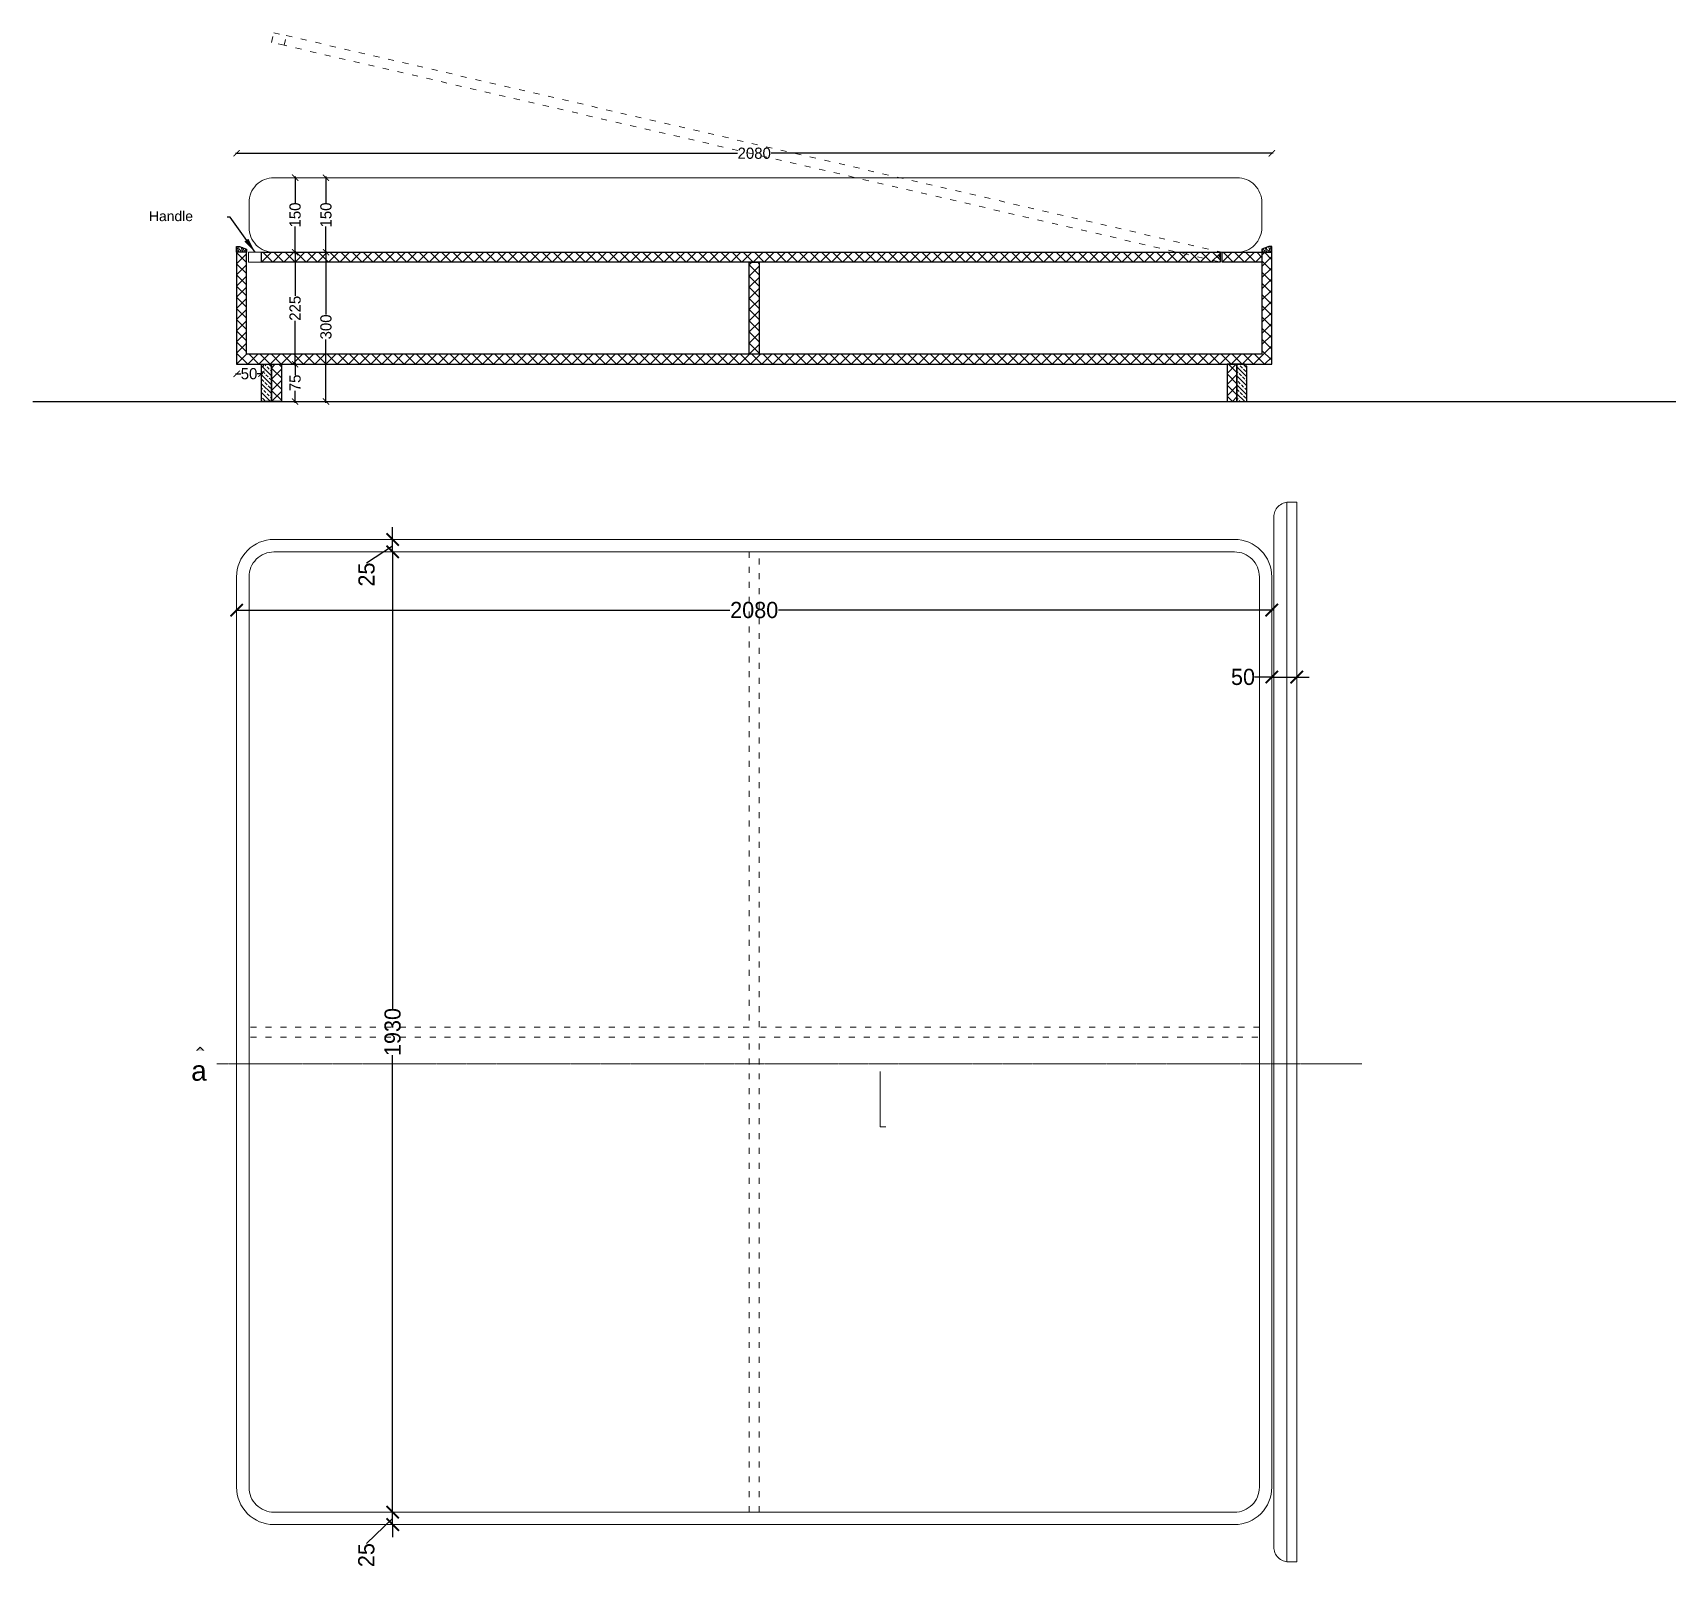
# Model space of a CAD drawing. Header units: millimetres. Extents: x 75500 to 345360, y -224327 to 19532.
# Drawn here: x 180868 to 184152, y -110636 to -107552 of the extents above; entities that cross this region are included whole.
import ezdxf

# ---------------------------------------------------------------- set-up
doc = ezdxf.new("R2010")
doc.units = ezdxf.units.MM
doc.header["$LTSCALE"] = 0.01
doc.linetypes.add('CENTER', pattern=[50.8, 31.75, -6.35, 6.35, -6.35])
doc.linetypes.add('ZWCAD_ISO03W100', pattern=[30, 12, -18])
doc.layers.add('A- Ele 4', color=250, linetype='Continuous', lineweight=15, true_color=0x333333)
for name, color, linetype, lineweight in [('A-WALL', 7, 'Continuous', 30), ('ele 0.1', 252, 'Continuous', 13), ('furniture section', 7, 'Continuous', 25), ('hatch', 251, 'Continuous', 0), ('Lights', 14, 'Continuous', 20)]:
    doc.layers.add(name, color=color, linetype=linetype, lineweight=lineweight)
doc.layers.add('e .05', color=253, linetype='Continuous')
doc.styles.add('Arial', font='arial.ttf')
doc.styles.add('ISOCP2', font='GOTHIC.TTF')
doc.styles.get("Standard").update_dxf_attribs({"font": 'arial.ttf'})
doc.dimstyles.new('77', dxfattribs={"dimscale": 0.25, "dimtxt": 130, "dimasz": 100, "dimexe": 5, "dimexo": 1, "dimgap": 0.25, "dimtad": 0, "dimdec": 0, "dimrnd": 5, "dimzin": 0, "dimdsep": 46, "dimtxsty": 'ISOCP2', "dimblk": 'ARCHTICK', "dimcen": 0, "dimdle": 100, "dimclrd": 1, "dimclre": 256, "dimclrt": 256, "dimazin": 0, "dimtm": 1e-09, "dimtfac": 1, "dimtdec": 0, "dimtmove": 1, "dimatfit": 0, "dimfxl": 1, "dimtolj": 1, "dimtzin": 12, "dimlwd": -1, "dimlwe": -1, "dimarcsym": 0})
doc.dimstyles.new('MIGCS IN MM 1 100', dxfattribs={"dimtxt": 40, "dimasz": 30, "dimexe": 180, "dimexo": 100, "dimgap": 25, "dimtad": 0, "dimdec": 0, "dimzin": 0, "dimdsep": 46, "dimtxsty": 'Standard', "dimblk": 'ARCHTICK', "dimcen": 150, "dimse1": 1, "dimse2": 1, "dimclrd": 3, "dimclre": 3, "dimclrt": 3, "dimadec": 0, "dimazin": 0, "dimtfac": 1, "dimtdec": 0, "dimtix": 1, "dimtmove": 2, "dimatfit": 3, "dimfxl": 1, "dimtolj": 1, "dimtzin": 0, "dimarcsym": 0})
pattern_1 = [(0, (182570.2, -109751.7), (0, 698.5), [508, -190.5]), (90, (182570.2, -109751.7), (-698.5, 4e-14), [508, -190.5])]
pattern_2 = [(45, (181347.523, -108293.199), (-11.22532, 11.22532), []), (135, (181347.523, -108293.199), (-11.22532, -11.22532), [])]
pattern_3 = [(135, (181327.523, -108293.199), (-8.98026, -8.98026), []), (135, (181327.523, -108284.219), (-8.98026, -8.98026), [6.35, -3.175])]

# ---------------------------------------------------------------- blocks, each defined once
blk = doc.blocks.new('_ARCHTICK')
at = {"color": 0, "linetype": 'ByBlock', "const_width": 0.15}
blk.add_lwpolyline([(-0.5, -0.5), (0.5, 0.5)], dxfattribs=at)
blk = doc.blocks.new('*D285')
at = {"color": 1, "ltscale": 4, "transparency": 16777216}
for p, q in [((181591, -108592.9), (181591, -109514.2)), ((181591, -110527.9), (181591, -109606.7))]:
    blk.add_line(p, q, dxfattribs=at)
at = {"layer": 'Defpoints', "color": 0, "transparency": 16777216}
for p in [(181591, -108595.4), (181703.7, -108595.4), (181703.7, -110525.4)]:
    blk.add_point(p, dxfattribs=at)
at = {"color": 1, "transparency": 16777216, "xscale": 25, "yscale": 25, "zscale": 25}
for p, rotation in [((181591, -108595.4), 90), ((181591, -110525.4), 270)]:
    blk.add_blockref('_ARCHTICK', p, dxfattribs=dict(at, rotation=rotation))
at = {"transparency": 16777216, "insert": (181591, -109560.4), "char_height": 32.5, "attachment_point": 5, "rotation": 90, "style": 'ISOCP2'}
blk.add_mtext('\\A1;1930', dxfattribs=at)
blk = doc.blocks.new('*D286')
at = {"color": 1, "ltscale": 4, "transparency": 16777216}
for p, q in [((181591, -110525.4), (181591, -110500.4)), ((181538.3, -110588.1), (181591, -110537.9)), ((181591, -110550.4), (181591, -110525.4)), ((181591, -110550.4), (181591, -110575.4)), ((181538.3, -110588.2), (181538.3, -110588.1))]:
    blk.add_line(p, q, dxfattribs=at)
at = {"layer": 'Defpoints', "color": 0, "transparency": 16777216}
for p in [(181591, -110525.4), (181703.7, -110525.4), (181703.7, -110550.4)]:
    blk.add_point(p, dxfattribs=at)
at = {"color": 1, "transparency": 16777216, "xscale": 25, "yscale": 25, "zscale": 25}
for p, rotation in [((181591, -110525.4), 270), ((181591, -110550.4), 90)]:
    blk.add_blockref('_ARCHTICK', p, dxfattribs=dict(at, rotation=rotation))
at = {"transparency": 16777216, "insert": (181538.3, -110611.7), "char_height": 32.5, "attachment_point": 5, "rotation": 90, "style": 'ISOCP2'}
blk.add_mtext('\\A1;25', dxfattribs=at)
blk = doc.blocks.new('*D287')
at = {"color": 1, "ltscale": 4, "transparency": 16777216}
for p, q in [((181591, -108570.4), (181591, -108545.4)), ((181591, -108595.4), (181591, -108570.4)), ((181538.7, -108617.3), (181591, -108582.9)), ((181591, -108595.4), (181591, -108620.4)), ((181538.7, -108617.5), (181538.7, -108617.3))]:
    blk.add_line(p, q, dxfattribs=at)
at = {"layer": 'Defpoints', "color": 0, "transparency": 16777216}
for p in [(181591, -108570.4), (181703.7, -108570.4), (181703.7, -108595.4)]:
    blk.add_point(p, dxfattribs=at)
at = {"color": 1, "transparency": 16777216, "xscale": 25, "yscale": 25, "zscale": 25}
for p, rotation in [((181591, -108570.4), 270), ((181591, -108595.4), 90)]:
    blk.add_blockref('_ARCHTICK', p, dxfattribs=dict(at, rotation=rotation))
at = {"transparency": 16777216, "insert": (181538.7, -108640.9), "char_height": 32.5, "attachment_point": 5, "rotation": 90, "style": 'ISOCP2'}
blk.add_mtext('\\A1;25', dxfattribs=at)
blk = doc.blocks.new('*D289')
at = {"color": 1, "ltscale": 4, "transparency": 16777216}
for p, q in [((183357.5, -108846.8), (183323, -108846.8)), ((183357.5, -108846.8), (183332.5, -108846.8)), ((183357.5, -108846.8), (183407.5, -108846.8)), ((183407.5, -108846.8), (183432.5, -108846.8))]:
    blk.add_line(p, q, dxfattribs=at)
at = {"layer": 'Defpoints', "color": 0, "transparency": 16777216}
for p in [(183357.5, -108822.8), (183407.5, -108822.8), (183407.5, -108846.8)]:
    blk.add_point(p, dxfattribs=at)
at = {"color": 1, "transparency": 16777216, "xscale": 25, "yscale": 25, "zscale": 25}
blk.add_blockref('_ARCHTICK', (183357.5, -108846.8), dxfattribs=at)
at = {"color": 1, "transparency": 16777216, "xscale": 25, "yscale": 25, "zscale": 25, "rotation": 180}
blk.add_blockref('_ARCHTICK', (183407.5, -108846.8), dxfattribs=at)
at = {"transparency": 16777216, "insert": (183299.6, -108846.8), "char_height": 32.5, "attachment_point": 5, "style": 'ISOCP2'}
blk.add_mtext('\\A1;50', dxfattribs=at)
blk = doc.blocks.new('*D288')
at = {"color": 1, "ltscale": 4, "transparency": 16777216}
for p, q in [((181275, -108712.3), (182268.7, -108712.3)), ((183360, -108712.3), (182366.3, -108712.3))]:
    blk.add_line(p, q, dxfattribs=at)
at = {"layer": 'Defpoints', "color": 0, "transparency": 16777216}
for p in [(181277.5, -108688.3), (183357.5, -108688.3), (183357.5, -108712.3)]:
    blk.add_point(p, dxfattribs=at)
at = {"color": 1, "transparency": 16777216, "xscale": 25, "yscale": 25, "zscale": 25, "rotation": 180}
blk.add_blockref('_ARCHTICK', (181277.5, -108712.3), dxfattribs=at)
at = {"color": 1, "transparency": 16777216, "xscale": 25, "yscale": 25, "zscale": 25}
blk.add_blockref('_ARCHTICK', (183357.5, -108712.3), dxfattribs=at)
at = {"transparency": 16777216, "insert": (182317.5, -108712.3), "char_height": 32.5, "attachment_point": 5, "style": 'ISOCP2'}
blk.add_mtext('\\A1;2080', dxfattribs=at)
blk = doc.blocks.new('*D536')
at = {"color": 1, "ltscale": 4, "transparency": 16777216}
for p, q in [((181457.1, -107840.7), (181457.1, -107894.8)), ((181457.1, -107995.7), (181457.1, -107941.6))]:
    blk.add_line(p, q, dxfattribs=at)
at = {"layer": 'Defpoints', "color": 0, "transparency": 16777216}
for p in [(181457.1, -107843.2), (181494, -107843.2), (181494, -107993.2)]:
    blk.add_point(p, dxfattribs=at)
at = {"color": 1, "transparency": 16777216, "xscale": 12.5, "yscale": 12.5, "zscale": 12.5}
for p, rotation in [((181457.1, -107843.2), 90), ((181457.1, -107993.2), 270)]:
    blk.add_blockref('_ARCHTICK', p, dxfattribs=dict(at, rotation=rotation))
at = {"transparency": 16777216, "insert": (181457.1, -107918.2), "char_height": 22.5, "attachment_point": 5, "rotation": 90, "style": 'ISOCP2'}
blk.add_mtext('\\A1;150', dxfattribs=at)
blk = doc.blocks.new('*D537')
at = {"color": 1, "ltscale": 4, "transparency": 16777216}
for p, q in [((181395.1, -107990.7), (181395.1, -108080.8)), ((181395.1, -108220.7), (181395.1, -108130.6))]:
    blk.add_line(p, q, dxfattribs=at)
at = {"layer": 'Defpoints', "color": 0, "transparency": 16777216}
for p in [(181395.1, -107993.2), (181470.7, -107993.2), (181470.7, -108218.2)]:
    blk.add_point(p, dxfattribs=at)
at = {"color": 1, "transparency": 16777216, "xscale": 12.5, "yscale": 12.5, "zscale": 12.5}
for p, rotation in [((181395.1, -107993.2), 90), ((181395.1, -108218.2), 270)]:
    blk.add_blockref('_ARCHTICK', p, dxfattribs=dict(at, rotation=rotation))
at = {"transparency": 16777216, "insert": (181395.1, -108105.7), "char_height": 22.5, "attachment_point": 5, "rotation": 90, "style": 'ISOCP2'}
blk.add_mtext('\\A1;225', dxfattribs=at)
blk = doc.blocks.new('*D538')
at = {"color": 1, "ltscale": 4, "transparency": 16777216}
for p, q in [((181395.1, -108215.7), (181395.1, -108240.1)), ((181395.1, -108295.7), (181395.1, -108271.3))]:
    blk.add_line(p, q, dxfattribs=at)
at = {"layer": 'Defpoints', "color": 0, "transparency": 16777216}
for p in [(181399.4, -108218.2), (181395.1, -108293.2), (181399.4, -108293.2)]:
    blk.add_point(p, dxfattribs=at)
at = {"color": 1, "transparency": 16777216, "xscale": 12.5, "yscale": 12.5, "zscale": 12.5}
for p, rotation in [((181395.1, -108218.2), 90), ((181395.1, -108293.2), 270)]:
    blk.add_blockref('_ARCHTICK', p, dxfattribs=dict(at, rotation=rotation))
at = {"transparency": 16777216, "insert": (181395.1, -108255.7), "char_height": 22.5, "attachment_point": 5, "rotation": 90, "style": 'ISOCP2'}
blk.add_mtext('\\A1;75', dxfattribs=at)
blk = doc.blocks.new('*D539')
at = {"color": 1, "ltscale": 4, "transparency": 16777216}
for p, q in [((181395.1, -107840.7), (181395.1, -107894.8)), ((181395.1, -107995.7), (181395.1, -107941.6))]:
    blk.add_line(p, q, dxfattribs=at)
at = {"layer": 'Defpoints', "color": 0, "transparency": 16777216}
for p in [(181395.1, -107843.2), (181494, -107843.2), (181494, -107993.2)]:
    blk.add_point(p, dxfattribs=at)
at = {"color": 1, "transparency": 16777216, "xscale": 12.5, "yscale": 12.5, "zscale": 12.5}
for p, rotation in [((181395.1, -107843.2), 90), ((181395.1, -107993.2), 270)]:
    blk.add_blockref('_ARCHTICK', p, dxfattribs=dict(at, rotation=rotation))
at = {"transparency": 16777216, "insert": (181395.1, -107918.2), "char_height": 22.5, "attachment_point": 5, "rotation": 90, "style": 'ISOCP2'}
blk.add_mtext('\\A1;150', dxfattribs=at)
blk = doc.blocks.new('*D540')
at = {"color": 1, "ltscale": 4, "transparency": 16777216}
for p, q in [((181457.1, -107990.7), (181457.1, -108118.2)), ((181457.1, -108295.7), (181457.1, -108168.2))]:
    blk.add_line(p, q, dxfattribs=at)
at = {"layer": 'Defpoints', "color": 0, "transparency": 16777216}
for p in [(181470.7, -107993.2), (181457.1, -108293.2), (181470.7, -108293.2)]:
    blk.add_point(p, dxfattribs=at)
at = {"color": 1, "transparency": 16777216, "xscale": 12.5, "yscale": 12.5, "zscale": 12.5}
for p, rotation in [((181457.1, -107993.2), 90), ((181457.1, -108293.2), 270)]:
    blk.add_blockref('_ARCHTICK', p, dxfattribs=dict(at, rotation=rotation))
at = {"transparency": 16777216, "insert": (181457.1, -108143.2), "char_height": 22.5, "attachment_point": 5, "rotation": 90, "style": 'ISOCP2'}
blk.add_mtext('\\A1;300', dxfattribs=at)
blk = doc.blocks.new('*D541')
at = {"color": 1, "ltscale": 4, "transparency": 16777216}
for p, q in [((181275, -108237.3), (181286.2, -108237.3)), ((181330, -108237.3), (181318.8, -108237.3))]:
    blk.add_line(p, q, dxfattribs=at)
at = {"layer": 'Defpoints', "color": 0, "transparency": 16777216}
for p in [(181277.5, -108218.2), (181327.5, -108218.2), (181327.5, -108237.3)]:
    blk.add_point(p, dxfattribs=at)
at = {"color": 1, "transparency": 16777216, "xscale": 12.5, "yscale": 12.5, "zscale": 12.5, "rotation": 180}
blk.add_blockref('_ARCHTICK', (181277.5, -108237.3), dxfattribs=at)
at = {"color": 1, "transparency": 16777216, "xscale": 12.5, "yscale": 12.5, "zscale": 12.5}
blk.add_blockref('_ARCHTICK', (181327.5, -108237.3), dxfattribs=at)
at = {"transparency": 16777216, "insert": (181302.5, -108237.3), "char_height": 22.5, "attachment_point": 5, "style": 'ISOCP2'}
blk.add_mtext('\\A1;50', dxfattribs=at)
blk = doc.blocks.new('*D542')
at = {"color": 1, "ltscale": 4, "transparency": 16777216}
for p, q in [((181275, -107794.2), (182283.7, -107794.2)), ((183360, -107794.2), (182351.3, -107794.2))]:
    blk.add_line(p, q, dxfattribs=at)
at = {"layer": 'Defpoints', "color": 0, "transparency": 16777216}
for p in [(183357.5, -107794.2), (181277.5, -108149), (183357.5, -108149)]:
    blk.add_point(p, dxfattribs=at)
at = {"color": 1, "transparency": 16777216, "xscale": 12.5, "yscale": 12.5, "zscale": 12.5, "rotation": 180}
blk.add_blockref('_ARCHTICK', (181277.5, -107794.2), dxfattribs=at)
at = {"color": 1, "transparency": 16777216, "xscale": 12.5, "yscale": 12.5, "zscale": 12.5}
blk.add_blockref('_ARCHTICK', (183357.5, -107794.2), dxfattribs=at)
at = {"transparency": 16777216, "insert": (182317.5, -107794.2), "char_height": 22.5, "attachment_point": 5, "style": 'ISOCP2'}
blk.add_mtext('\\A1;2080', dxfattribs=at)
blk = doc.blocks.new('jyhtgrefdwas-flat-38-flat-1-flat-1')
at = {"layer": 'Lights', "lineweight": 30, "ltscale": 300}
h = blk.add_hatch(color=256, dxfattribs=at)
h.dxf.hatch_style = 1
h.paths.add_polyline_path([(-27.8, 0), (0, 27.8), (27.8, 0)])
blk.add_lwpolyline([(-27.8, 0), (0, 27.8), (27.8, 0), (-27.8, 0)], dxfattribs=at)

msp = doc.modelspace()

# ---------------------------------------------------------------- hatches: boundary and pattern name
at = {"layer": 'ele 0.1'}
h = msp.add_hatch(dxfattribs=at)
h.set_pattern_fill('ANGLE', color=256, scale=100)
h.set_pattern_definition(pattern_1)
h.paths.add_polyline_path([(182570.2, -109751.7), (182582.2, -109751.7), (182582.2, -109651.7), (182592.2, -109651.7), (182604.2, -109651.7), (182616.2, -109651.7), (182628.2, -109651.7), (182640.2, -109651.7), (182652.2, -109651.7), (182664.2, -109651.7), (182676.2, -109651.7), (182688.2, -109651.7), (182700.2, -109651.7), (182712.2, -109651.7), (182724.2, -109651.7), (182736.2, -109651.7), (182748.2, -109651.7), (182760.2, -109651.7), (182772.2, -109651.7), (182782.2, -109651.7), (182782.2, -109639.7), (182772.2, -109639.7), (182760.2, -109639.7), (182748.2, -109639.7), (182736.2, -109639.7), (182724.2, -109639.7), (182712.2, -109639.7), (182700.2, -109639.7), (182688.2, -109639.7), (182676.2, -109639.7), (182664.2, -109639.7), (182652.2, -109639.7), (182640.2, -109639.7), (182628.2, -109639.7), (182616.2, -109639.7), (182604.2, -109639.7), (182592.2, -109639.7), (182580.2, -109639.7), (182570.2, -109639.7)])
h = msp.add_hatch(dxfattribs=at)
h.set_pattern_fill('ANGLE', color=256, scale=100)
h.set_pattern_definition(pattern_1)
h.paths.add_polyline_path([(182570.2, -109751.7), (182582.2, -109751.7), (182582.2, -109651.7), (182592.2, -109651.7), (182604.2, -109651.7), (182616.2, -109651.7), (182628.2, -109651.7), (182640.2, -109651.7), (182652.2, -109651.7), (182664.2, -109651.7), (182676.2, -109651.7), (182688.2, -109651.7), (182700.2, -109651.7), (182712.2, -109651.7), (182724.2, -109651.7), (182736.2, -109651.7), (182748.2, -109651.7), (182760.2, -109651.7), (182772.2, -109651.7), (182782.2, -109651.7), (182782.2, -109639.7), (182772.2, -109639.7), (182760.2, -109639.7), (182748.2, -109639.7), (182736.2, -109639.7), (182724.2, -109639.7), (182712.2, -109639.7), (182700.2, -109639.7), (182688.2, -109639.7), (182676.2, -109639.7), (182664.2, -109639.7), (182652.2, -109639.7), (182640.2, -109639.7), (182628.2, -109639.7), (182616.2, -109639.7), (182604.2, -109639.7), (182592.2, -109639.7), (182580.2, -109639.7), (182570.2, -109639.7)])
at = {"layer": 'hatch'}
h = msp.add_hatch(dxfattribs=at)
h.set_pattern_fill('WOOD2', color=256, scale=0.3)
h.set_pattern_definition([(108.435, (181279.5037, -107993.199), (-7.62, 15.24), [2.8916, -21.205]), (139.3987, (181278.5893, -107990.4559), (-45.719993, 38.100003), [1.40506, -68.8479]), (136.8476, (181285.1425, -107989.5415), (-114.299981, 106.6800216), [3.3424, -163.77725]), (109.983, (181282.7041, -107987.2555), (-22.859996, 60.960005), [1.7838, -87.406]), (90, (181282.0945, -107993.199), (-7.62, 7.62), [1.524, -6.096]), (118.4429, (181282.0945, -107991.6751), (53.339953, -99.0600287), [4.1597, -203.8258]), (84.2894, (181280.1133, -107988.0175), (-7.62001, -68.579996), [1.5316, -75.04845]), (129.8056, (181280.2657, -107986.4935), (30.48002, -38.099985), [1.1903, -58.3238])])
h.paths.add_polyline_path([(181297.5, -107993.2), (181277.5, -107993.2), (181277.5, -107981.2), (181283.5, -107981.2), (181297.5, -107987.2)])
h = msp.add_hatch(dxfattribs=at)
h.set_pattern_fill('WOOD2', color=256, scale=0.3, angle=180)
h.set_pattern_definition([(108.4349, (181279.5037, -107993.199), (-7.6199878, 15.2400033), [2.891584, -21.204966]), (139.3987, (181278.5893, -107990.4559), (-45.71999252, 38.1000032), [1.40506, -68.847873]), (136.8476, (181285.1425, -107989.5415), (-114.299981236, 106.680021594), [3.34239, -163.777254]), (109.9831, (181282.7041, -107987.2555), (-22.85999584, 60.96000502), [1.783796, -87.406018]), (90, (181282.0945, -107993.199), (-7.62, 7.62), [1.524, -6.096]), (118.4429, (181282.0945, -107991.6751), (53.339953052, -99.060028696), [4.159712, -203.82581]), (84.2894, (181280.1133, -107988.0175), (-7.62001002, -68.5799956), [1.531605, -75.04845]), (129.8056, (181280.2657, -107986.4935), (30.48001854, -38.09998523), [1.190282, -58.323823])])
h.paths.add_polyline_path([(183337.5, -107993.2), (183337.5, -107987.2), (183351.5, -107981.2), (183357.5, -107981.2), (183357.5, -107993.2)])
h = msp.add_hatch(dxfattribs=at)
h.set_pattern_fill('ANSI37', color=256, scale=5, angle=180)
h.set_pattern_definition([(225, (181277.523, -108218.199), (11.22532, -11.22532), []), (315, (181277.523, -108218.199), (11.22532, 11.22532), [])])
h.paths.add_polyline_path([(181297.5, -107993.2), (181277.5, -107993.2), (181277.5, -108218.2), (183357.5, -108218.2), (183357.5, -107993.2), (183337.5, -107993.2), (183337.5, -108198.2), (181297.5, -108198.2)])
h = msp.add_hatch(dxfattribs=at)
h.set_pattern_fill('ANSI37', color=256, scale=5, angle=180)
h.set_pattern_definition([(225, (181327.523, -108013.199), (11.22532, -11.22532), []), (315, (181327.523, -108013.199), (11.22532, 11.22532), [])])
h.paths.add_polyline_path([(181327.5, -107993.2), (183253.5, -107993.2), (183253.5, -108013.2), (181327.5, -108013.2)])
h = msp.add_hatch(dxfattribs=at)
h.set_pattern_fill('ANSI37', color=256, scale=5, angle=180)
h.set_pattern_definition([(225, (182307.523, -108198.199), (11.2253, -11.2253), []), (315, (182307.523, -108198.199), (11.2253, 11.2253), [])])
h.paths.add_polyline_path([(182307.5, -108013.2), (182327.5, -108013.2), (182327.5, -108198.2), (182307.5, -108198.2)])
h = msp.add_hatch(dxfattribs=at)
h.set_pattern_fill('ANSI37', color=256, scale=5, angle=180)
h.set_pattern_definition([(225, (183257.523, -108013.199), (11.2253, -11.2253), []), (315, (183257.523, -108013.199), (11.2253, 11.2253), [])])
h.paths.add_polyline_path([(183257.5, -107993.2), (183337.5, -107993.2), (183337.5, -108013.2), (183257.5, -108013.2)])
h = msp.add_hatch(dxfattribs=at)
h.set_pattern_fill('ANSI33', color=256, scale=2, angle=90)
h.set_pattern_definition(pattern_3)
h.paths.add_polyline_path([(181327.5, -108222.2), (181331.5, -108222.2), (181331.5, -108218.2), (181347.5, -108218.2), (181347.5, -108293.2), (181327.5, -108293.2)])
h = msp.add_hatch(dxfattribs=at)
h.set_pattern_fill('ANSI37', color=256, scale=5, angle=360)
h.set_pattern_definition(pattern_2)
h.paths.add_polyline_path([(181347.5, -108218.2), (181367.5, -108218.2), (181367.5, -108293.2), (181347.5, -108293.2)])
h = msp.add_hatch(dxfattribs=at)
h.set_pattern_fill('ANSI37', color=256, scale=5, angle=180)
h.set_pattern_definition(pattern_2)
h.paths.add_polyline_path([(183267.5, -108218.2), (183267.5, -108293.2), (183287.5, -108293.2), (183287.5, -108218.2)])
h = msp.add_hatch(dxfattribs=at)
h.set_pattern_fill('ANSI33', color=256, scale=2, angle=90)
h.set_pattern_definition(pattern_3)
h.paths.add_polyline_path([(183287.5, -108218.2), (183287.5, -108293.2), (183307.5, -108293.2), (183307.5, -108222.2), (183303.5, -108222.2), (183303.5, -108218.2)])

# ---------------------------------------------------------------- linework, layer by layer
at = {"ltscale": 4}
msp.add_line((183391.5, -108495.4), (183391.5, -108495.4), dxfattribs=at)
at = {"color": 8, "linetype": 'Continuous', "lineweight": 5}
msp.add_line((183391.5, -110625.4), (183391.5, -110625.4), dxfattribs=at)
at = {"layer": 'A- Ele 4', "linetype": 'ZWCAD_ISO03W100', "ltscale": 100}
for points in [[(181372.8, -107577.1), (181347.5, -107571.3), (181352, -107551.8), (181377.3, -107557.6)], [(182307.5, -108595.4), (182307.5, -109550.4), (181302.5, -109550.4)], [(183332.5, -109550.4), (182327.5, -109550.4), (182327.5, -108595.4)], [(182307.5, -110525.4), (182307.5, -109570.4), (181302.5, -109570.4)], [(182327.5, -110525.4), (182327.5, -109570.4), (183332.5, -109570.4)]]:
    msp.add_lwpolyline(points, dxfattribs=at)
msp.add_lwpolyline([(181377.3, -107557.6), (183253.6, -107992.3), (183249.1, -108011.8), (181372.8, -107577.1)], close=True, dxfattribs=at)
at = {"layer": 'A-WALL'}
msp.add_line((180867.8, -108293.2), (186557.3, -108293.2), dxfattribs=at)
at = {"layer": 'Defpoints'}
msp.add_line((181327.5, -108293.2), (181327.5, -108218.2), dxfattribs=at)
at = {"layer": 'e .05', "linetype": 'Continuous', "lineweight": 5}
for p, q in [((181297.5, -107987.2), (181297.5, -107987.2)), ((183337.5, -107987.2), (183337.5, -107987.2))]:
    msp.add_line(p, q, dxfattribs=at)
for points in [[(181352.5, -107993.2), (183287.5, -107993.2, 0.414214), (183337.5, -107943.2), (183337.5, -107893.2, 0.414214), (183287.5, -107843.2), (181352.5, -107843.2, 0.414214), (181302.5, -107893.2), (181302.5, -107943.2, 0.414214)], [(181277.5, -108645.4), (181277.5, -110475.4, 0.414214), (181352.5, -110550.4), (183282.5, -110550.4, 0.414214), (183357.5, -110475.4), (183357.5, -108645.4, 0.414214), (183282.5, -108570.4), (181352.5, -108570.4, 0.414214)], [(181302.5, -108645.4), (181302.5, -110475.4, 0.414214), (181352.5, -110525.4), (183282.5, -110525.4, 0.414214), (183332.5, -110475.4), (183332.5, -108645.4, 0.414214), (183282.5, -108595.4), (181352.5, -108595.4, 0.414214)]]:
    msp.add_lwpolyline(points, format="xyb", close=True, dxfattribs=at)
msp.add_lwpolyline([(183391.5, -108495.4, 0.414214), (183361.5, -108525.4), (183361.5, -110595.4, 0.414214), (183391.5, -110625.4)], format="xyb", dxfattribs=at)
msp.add_lwpolyline([(183387.5, -110625.4), (183387.5, -108495.4), (183407.5, -108495.4), (183407.5, -110625.4)], close=True, dxfattribs=at)
at = {"layer": 'furniture section'}
for points in [[(181297.5, -107993.2), (181277.5, -107993.2), (181277.5, -107981.2), (181283.5, -107981.2), (181297.5, -107987.2)], [(183337.5, -107993.2), (183357.5, -107993.2), (183357.5, -107981.2), (183351.5, -107981.2), (183337.5, -107987.2)], [(181297.5, -107993.2), (181277.5, -107993.2), (181277.5, -108218.2), (183357.5, -108218.2), (183357.5, -107993.2), (183337.5, -107993.2), (183337.5, -108198.2), (181297.5, -108198.2)], [(181327.5, -107993.2), (183253.5, -107993.2), (183253.5, -108013.2), (181327.5, -108013.2)], [(182307.5, -108013.2), (182327.5, -108013.2), (182327.5, -108198.2), (182307.5, -108198.2)], [(183257.5, -107993.2), (183337.5, -107993.2), (183337.5, -108013.2), (183257.5, -108013.2)], [(181327.5, -108222.2), (181331.5, -108222.2), (181331.5, -108218.2), (181347.5, -108218.2), (181347.5, -108293.2), (181327.5, -108293.2)], [(181347.5, -108218.2), (181367.5, -108218.2), (181367.5, -108293.2), (181347.5, -108293.2)], [(183287.5, -108218.2), (183267.5, -108218.2), (183267.5, -108293.2), (183287.5, -108293.2)], [(183307.5, -108222.2), (183303.5, -108222.2), (183303.5, -108218.2), (183287.5, -108218.2), (183287.5, -108293.2), (183307.5, -108293.2)]]:
    msp.add_lwpolyline(points, close=True, dxfattribs=at)
at = {"layer": 'hatch'}
msp.add_lwpolyline([(181327.5, -108013.2), (181301.5, -108013.2), (181301.5, -107993.2), (181327.5, -107993.2)], dxfattribs=at)
at = {"layer": 'Lights', "linetype": 'CENTER', "ltscale": 10}
msp.add_line((181176.5, -109624), (183538.2, -109624), dxfattribs=at)

# ---------------------------------------------------------------- block references
at = {"layer": 'Lights', "linetype": 'CENTER', "ltscale": 10, "xscale": 1.008041803113615, "yscale": 1.008041803113615, "zscale": 1.008041803113615, "rotation": 360}
msp.add_blockref('jyhtgrefdwas-flat-38-flat-1-flat-1', (181204.6, -109618.9), dxfattribs=at)

# ---------------------------------------------------------------- dimensions: what is measured, and where the dimension line sits
at = {"ltscale": 4}
for p1, p2, distance, override, picture, middle in [((181494, -107993.2), (181494, -107843.2), 98.9, {"dimtxt": 90, "dimasz": 50, "dimpost": '\\X', "dimblk": 'ARCHTICK', "dimdle": 10, "dimse1": 1, "dimse2": 1, "dimclre": 253}, '*D539', (181395.1, -107918.2)), ((181494, -107993.2), (181494, -107843.2), 36.9, {"dimtxt": 90, "dimasz": 50, "dimpost": '\\X', "dimblk": 'ARCHTICK', "dimdle": 10, "dimse1": 1, "dimse2": 1, "dimclre": 253}, '*D536', (181457.1, -107918.2)), ((181470.7, -108218.2), (181470.7, -107993.2), 75.6, {"dimtxt": 90, "dimasz": 50, "dimpost": '\\X', "dimblk": 'ARCHTICK', "dimdle": 10, "dimse1": 1, "dimse2": 1, "dimclre": 253}, '*D537', (181395.1, -108105.7)), ((181470.7, -107993.2), (181470.7, -108293.2), -13.6, {"dimtxt": 90, "dimasz": 50, "dimpost": '\\X', "dimblk": 'ARCHTICK', "dimdle": 10, "dimse1": 1, "dimse2": 1, "dimclre": 253}, '*D540', (181457.1, -108143.2)), ((181277.5, -108218.2), (181327.5, -108218.2), -19.1, {"dimtxt": 90, "dimasz": 50, "dimpost": '\\X', "dimblk": 'ARCHTICK', "dimdle": 10, "dimse1": 1, "dimse2": 1, "dimclre": 253}, '*D541', (181302.5, -108237.3)), ((181399.4, -108218.2), (181399.4, -108293.2), -4.3, {"dimtxt": 90, "dimasz": 50, "dimpost": '\\X', "dimblk": 'ARCHTICK', "dimdle": 10, "dimse1": 1, "dimse2": 1, "dimclre": 253}, '*D538', (181395.1, -108255.7)), ((181703.7, -110525.4), (181703.7, -108595.4), 112.8, {"dimpost": '\\X', "dimblk": 'ARCHTICK', "dimdle": 10, "dimse1": 1, "dimse2": 1, "dimclre": 253}, '*D285', (181591, -109560.4)), ((181277.5, -108688.3), (183357.5, -108688.3), -24, {"dimpost": '\\X', "dimblk": 'ARCHTICK', "dimdle": 10, "dimse1": 1, "dimse2": 1, "dimclre": 253}, '*D288', (182317.5, -108712.3))]:
    dim = msp.add_aligned_dim(p1=p1, p2=p2, distance=distance, dimstyle='77', override=override, dxfattribs=at)
    dim.commit()
    dim.dimension.update_dxf_attribs({"geometry": picture, "text_midpoint": middle})
for base, p1, p2, angle, override, picture, middle in [((181591, -108570.4), (181703.7, -108595.4), (181703.7, -108570.4), 90, {"dimpost": '\\X', "dimblk": 'ARCHTICK', "dimse1": 1, "dimse2": 1, "dimclre": 253}, '*D287', (181538.7, -108617.5)), ((183407.5, -108846.8), (183357.5, -108822.8), (183407.5, -108822.8), 0, {"dimpost": '\\X', "dimblk": 'ARCHTICK', "dimdle": 10, "dimse1": 1, "dimse2": 1, "dimclre": 253}, '*D289', (183299.6, -108846.8)), ((181591, -110525.4), (181703.7, -110550.4), (181703.7, -110525.4), 90, {"dimpost": '\\X', "dimblk": 'ARCHTICK', "dimdle": 10, "dimse1": 1, "dimse2": 1, "dimclre": 253}, '*D286', (181538.3, -110588.2))]:
    dim = msp.add_linear_dim(base=base, p1=p1, p2=p2, angle=angle, dimstyle='77', override=override, dxfattribs=at)
    dim.commit()
    dim.dimension.update_dxf_attribs({"geometry": picture, "text_midpoint": middle, "dimtype": 161})

# ---------------------------------------------------------------- leaders
at = {"layer": 'A- Ele 4', "color": 8}
msp.add_leader([(181314.5, -107993.2), (181264.8, -107922.8), (181194.7, -107922.8)], dimstyle='MIGCS IN MM 1 100', override={"dimgap": 20, "dimclrd": 8}, dxfattribs=at)

# ---------------------------------------------------------------- next in the draw order: texts
at = {"lineweight": 0, "transparency": 33554687, "insert": (181042.7, -107930.8), "char_height": 20, "width": 205.841, "attachment_point": 7, "bg_fill": 2}
msp.add_mtext('\\pxqc;Handle', dxfattribs=at)
at = {"layer": 'Lights', "linetype": 'CENTER', "ltscale": 10, "insert": (181217.5, -109617.9), "char_height": 40.3, "width": 122.775, "attachment_point": 3, "style": 'Arial', "bg_fill": 2}
msp.add_mtext('a', dxfattribs=at)

# ---------------------------------------------------------------- next in the draw order: dimensions: what is measured, and where the dimension line sits
at = {"ltscale": 4}
dim = msp.add_aligned_dim(p1=(181277.5, -108149), p2=(183357.5, -108149), distance=354.8, dimstyle='77', override={"dimtxt": 90, "dimasz": 50, "dimpost": '\\X', "dimblk": 'ARCHTICK', "dimdle": 10, "dimse1": 1, "dimse2": 1, "dimclre": 253}, dxfattribs=at)
dim.commit()
dim.dimension.update_dxf_attribs({"geometry": '*D542', "text_midpoint": (182317.5, -107794.2)})

doc.saveas('drawing.dxf')
